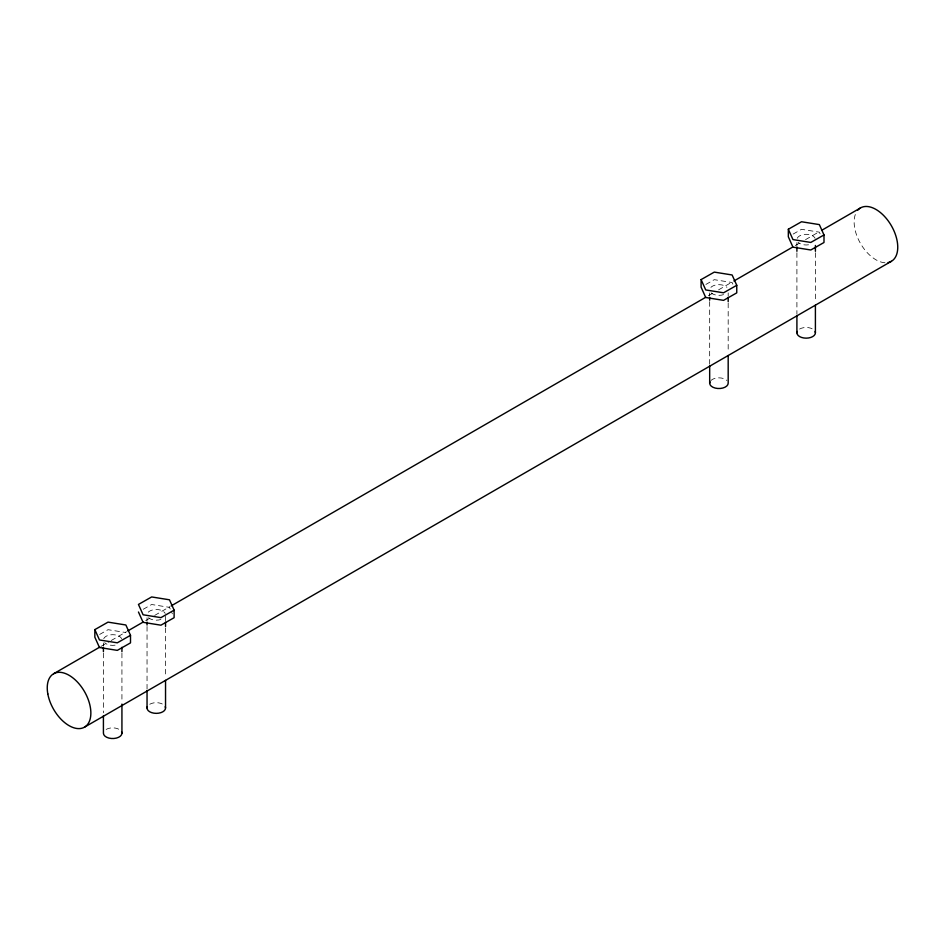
<?xml version="1.0" encoding="UTF-8"?>
<svg xmlns="http://www.w3.org/2000/svg" width="945" height="945" viewBox="0 0 945 945"><rect width="100%" height="100%" fill="white"/><g stroke="black" fill="none" stroke-linecap="round" stroke-linejoin="round"><path stroke-width="0.71" stroke-dasharray="4.72 3.54" d="M100.95 646.439L109.903 641.265M111.179 640.533L126.524 631.673M145.707 620.593L153.373 616.164M154.661 615.431L170.005 606.572M708.348 295.761L713.463 292.808M718.578 289.855L732.647 281.728M795.312 245.558L799.139 243.337M805.542 239.652L819.598 231.525M793.127 234.076L801.525 229.304L819.35 232.163L820.508 234.75M705.891 284.433L714.29 279.673L732.127 282.52L733.285 285.106M143.25 609.265L151.649 604.505L169.486 607.363L172.38 613.825M99.638 634.449L108.037 629.689L125.874 632.536M815.405 252.752L815.405 302.246M796.907 242.558L796.907 245.476M796.907 252.752L796.907 313.894M728.182 292.926L728.182 295.832M728.182 303.109L728.182 352.615M709.671 292.926L709.671 295.832M709.671 301.656L709.671 364.262M165.54 616.305L165.54 620.664M165.54 627.952L165.54 677.447M147.042 617.758L147.042 620.664M147.042 626.488L147.042 689.094M121.929 653.125L121.929 702.631M103.418 642.943L103.418 645.848M103.418 653.125L103.418 712.813M884.945 262.745A30.842 17.801 60 0 1 860.517 243.515A30.842 17.801 60 0 1 856.075 212.755M799.612 329.037A9.249 5.339 0 0 1 814.165 330.148M808.554 244.802A9.249 5.339 0 0 1 798.147 242.322M797.226 238.27A9.249 5.339 0 0 1 806.156 234.301L808.554 234.49A9.249 5.339 0 0 1 815.098 238.27M723.551 294.639A9.249 5.339 0 0 1 710.912 292.678M710.912 287.339A9.249 5.339 0 0 1 718.932 284.669L721.318 284.847A9.249 5.339 0 0 1 726.941 287.339M710.912 380.516A9.249 5.339 0 0 1 726.941 380.516M115.066 645.187A9.249 5.339 0 0 1 104.659 642.694M103.737 638.643A9.249 5.339 0 0 1 112.668 634.686L115.066 634.863A9.249 5.339 0 0 1 121.61 638.643M106.135 729.422A9.249 5.339 0 0 1 120.688 730.532M160.91 619.471A9.249 5.339 0 0 1 148.27 617.522M148.27 612.171A9.249 5.339 0 0 1 156.291 609.501L158.677 609.69A9.249 5.339 0 0 1 165.221 613.459M149.747 704.238A9.249 5.339 0 0 1 164.3 705.348"/><path stroke-width="1.42" d="M53.641 673.75L99.674 647.171M127.799 630.929L143.144 622.07M171.281 605.828L705.797 297.238M733.922 280.996L792.749 247.035M822.162 230.048L860.517 207.9M84.483 727.178L891.359 261.316M788.331 229.245L801.525 221.756L819.35 224.603L823.993 234.951L823.993 242.499L810.798 249.988L792.961 247.141L788.331 236.793L788.331 229.245L792.961 239.581L810.798 242.44L823.993 234.951M701.095 279.602L714.29 272.113L732.127 274.971L736.757 285.307L736.757 292.867L723.563 300.356L705.726 297.498L701.095 287.162L701.095 279.602L705.726 289.95L723.563 292.796L736.757 285.307M94.843 629.618L108.037 622.129L125.874 624.988L130.505 635.323L130.505 642.883L117.31 650.373L99.473 647.514L94.843 637.178L94.843 629.618L99.473 639.966L117.31 642.813L130.505 635.323M174.116 610.151L160.922 617.64L143.097 614.782L138.454 604.434L151.649 596.945L169.486 599.803L174.116 610.151L174.116 617.699L160.922 625.188L143.097 622.33L138.454 611.994M815.405 245.476L815.405 251.299M815.405 305.164L815.405 332.817M796.907 246.928L796.907 251.299M796.907 315.346L796.907 332.817M728.182 297.285L728.182 301.656M728.182 355.521L728.182 383.186A9.249 5.339 0 0 1 717.716 388.478A9.249 5.339 0 0 1 709.99 381.804M709.671 297.285L709.671 300.203M709.671 365.715L709.671 383.186M165.54 622.129L165.54 626.488M165.54 680.353L165.54 708.018M147.042 622.129L147.042 625.035M147.042 690.547L147.042 708.018M121.929 647.301L121.929 651.672M121.929 704.084L121.929 733.202M103.418 647.301L103.418 651.672M103.418 715.731L103.418 733.202A9.249 5.339 0 0 0 113.884 738.494A9.249 5.339 0 0 0 121.61 731.82M857.812 210.156A30.842 17.801 60 0 1 890.592 224.414A30.842 17.801 60 0 1 889.777 262.06M889.221 262.249A30.842 17.801 60 0 1 888.064 262.545M815.098 331.435A9.249 5.339 0 0 1 806.156 338.156A9.249 5.339 0 0 1 797.226 331.435M165.221 706.636A9.249 5.339 0 0 1 156.291 713.357A9.249 5.339 0 0 1 147.349 706.636M47.817 693.913A30.842 17.801 60 0 0 83.963 727.449A30.842 17.801 60 0 0 75.387 680.022A30.842 17.801 60 0 0 47.817 693.913"/></g></svg>
